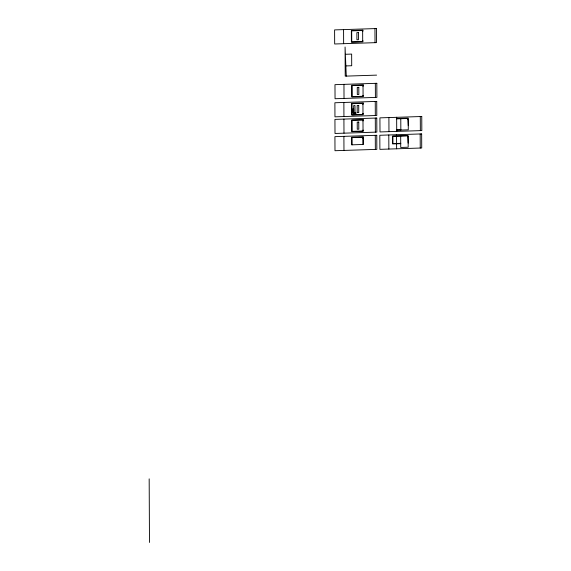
<?xml version="1.0" encoding="UTF-8"?>
<svg xmlns="http://www.w3.org/2000/svg" width="571" height="571" viewBox="0 0 571 571"><rect width="100%" height="100%" fill="white"/><g stroke="black" fill="none" stroke-linecap="round" stroke-linejoin="round"><path stroke-width="0.86" d="M345.376 54.288L351.65 54.081L351.707 65.736L345.855 65.922M376.603 75.129L345.219 76.143L345.077 47.015L346.269 76.114M352.007 109.14L353.699 109.09M352.007 109.546L353.699 109.489M352.014 109.953L353.699 109.896M352.014 110.353L353.699 110.303M352.014 110.76L353.706 110.703M352.014 111.167L353.706 111.109M352.022 111.566L353.706 111.516M352.022 111.973L353.713 111.916M352.022 112.38L353.713 112.323M352.022 112.78L355.89 112.658L355.904 114.6M396.659 118.518L408.229 118.14L408.286 129.81L396.717 130.188M396.667 118.839L407.708 118.483L407.708 119.289L408.229 119.275M408.265 125.684L407.972 119.282M396.717 129.86L400.842 129.731M396.317 135.934L392.562 136.055L392.605 143.921L400.721 143.656M396.56 135.927L408.122 135.548L408.179 147.218L400.735 147.461L400.685 136.112M363.235 138.054L362.713 138.068L362.706 137.261L352.014 137.611L352.05 144.827M408.129 136.683L407.608 136.697L407.601 135.891L392.898 136.369L392.934 143.585L400.778 143.328M408.158 143.093L407.865 136.69M420.277 116.555L420.349 130.631M420.17 133.964L420.242 148.039M400.785 118.704L400.842 130.052M396.652 117.212L396.724 131.401M396.552 134.62L396.624 148.81M388.901 117.576L388.965 131.651M388.794 134.977L388.865 149.06M375.333 83.345L375.404 97.427M374.954 28.6L375.026 42.675M375.247 101.445L375.311 115.52M375.29 118.069L375.361 132.151M375.275 135.334L375.347 149.409M363.028 86.078L363.07 95.457M362.649 31.326L362.692 40.712M362.942 104.172L362.985 113.558M362.985 120.802L363.035 130.188M362.97 138.061L363.006 144.47M355.455 112.673L355.469 114.614M355.034 114.628L354.984 105.564L353.677 105.606L353.72 114.671M354.584 112.701L354.598 114.643M354.148 112.715L354.156 114.657M343.578 29.621L343.642 43.696M343.956 84.365L344.02 98.44M343.87 102.466L343.935 116.541M343.913 119.089L343.985 133.171M343.899 136.355L343.97 150.43M149.174 478.862L149.481 542.45M376.439 28.55L334.599 29.906L334.67 43.988L376.503 42.625L376.439 28.55M362.906 30.184L351.343 30.563L351.393 42.211L362.963 41.84L362.956 40.705L362.435 40.719L362.435 41.533L351.743 41.876L351.686 30.877L362.385 30.527L362.385 31.334L362.906 31.319L362.906 30.184M358.424 32.597L356.882 32.647L356.918 39.77L358.46 39.72L358.424 32.597M376.817 83.295L334.977 84.658L335.049 98.733L376.889 97.377L376.817 83.295M363.284 84.936L351.722 85.307L351.779 96.963L363.342 96.585L363.334 95.45L362.813 95.471L362.813 96.278L352.121 96.627L352.071 85.621L362.763 85.272L362.763 86.085L363.292 86.064L363.284 84.936M358.802 87.349L357.268 87.392L357.296 94.515L358.838 94.465L358.802 87.349M376.732 101.395L334.892 102.759L334.956 116.834L376.796 115.478L376.732 101.395M363.192 103.03L351.629 103.408L351.686 115.056L363.249 114.685L363.249 113.55L362.721 113.565L362.728 114.378L352.036 114.721L351.979 103.722L362.671 103.372L362.678 104.179L363.199 104.165L363.192 103.03M358.709 105.442L357.175 105.492L357.21 112.615L358.745 112.566L358.709 105.442M421.762 116.505L379.922 117.862L379.993 131.944L421.826 130.581L421.762 116.505M376.774 118.026L334.934 119.382L335.006 133.464L376.846 132.101L376.774 118.026M363.242 119.66L351.679 120.038L351.736 131.687L363.299 131.309L363.292 130.181L362.771 130.195L362.778 131.002L352.079 131.351L352.029 120.345L362.721 120.003L362.728 120.809L363.249 120.795L363.242 119.66M358.759 122.073L357.225 122.123L357.26 129.239L358.795 129.189L358.759 122.073M376.76 135.284L334.927 136.647L334.991 150.723L376.831 149.366L376.76 135.284M421.655 133.914L379.815 135.27L379.886 149.352L421.726 147.989L421.655 133.914M363.227 136.919L351.665 137.297L351.7 144.841L363.263 144.463L363.227 136.919"/></g></svg>
